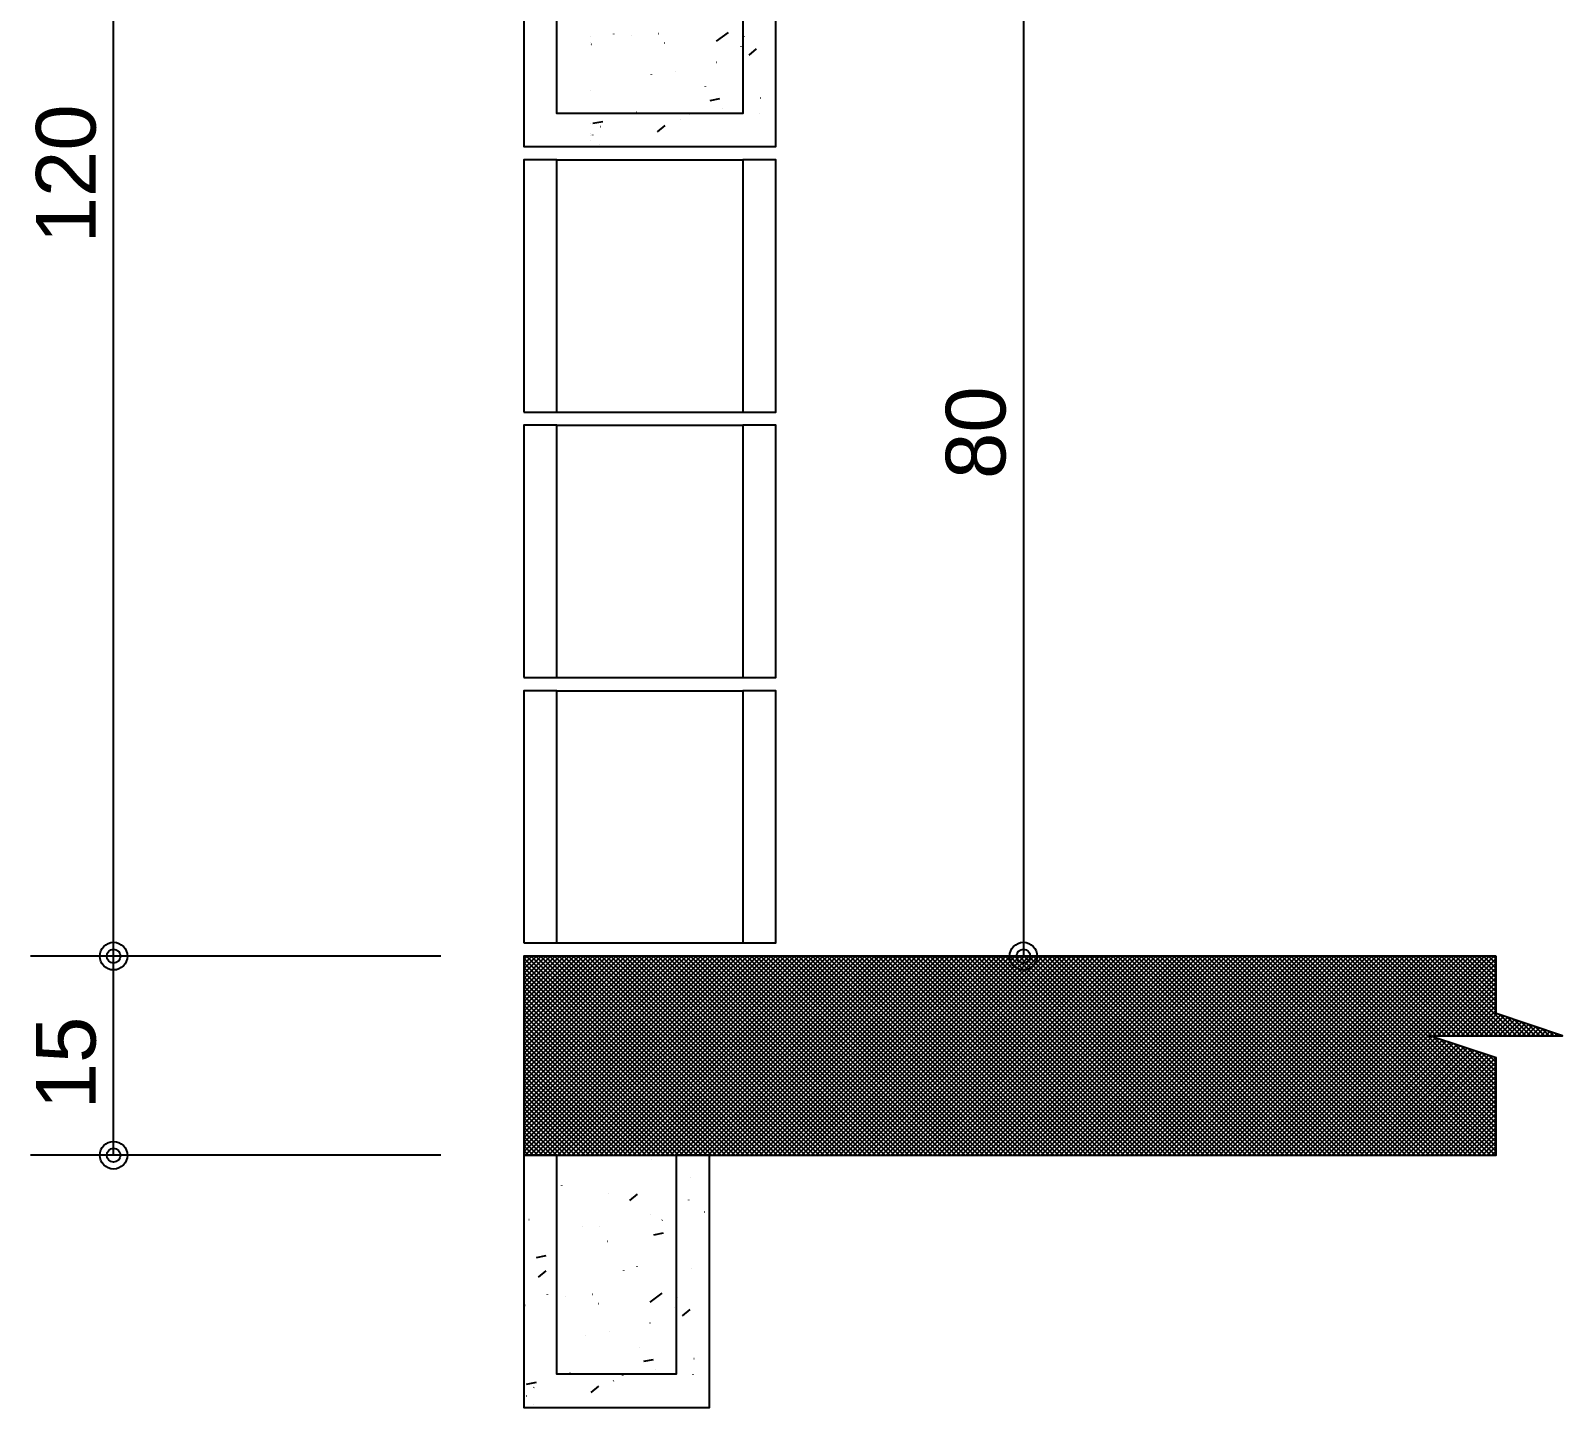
# Model space of a CAD drawing. Extents: x 0 to 119, y 0 to 84.
# Drawn here: x 43.993 to 48.609, y 5.083 to 9.232 of the extents above; entities that cross this region are included whole.
import ezdxf

# ---------------------------------------------------------------- set-up
doc = ezdxf.new("R2010")
doc.units = 0
doc.header["$MEASUREMENT"] = 0
for name, color, linetype in [('10', 252, 'CONTINUOUS'), ('29', 9, 'CONTINUOUS'), ('32', 250, 'CONTINUOUS'), ('6', 178, 'CONTINUOUS')]:
    doc.layers.add(name, color=color, linetype=linetype)
doc.styles.add('TQS_ARIAL', font='arial.ttf')

msp = doc.modelspace()

# ---------------------------------------------------------------- linework, layer by layer
at = {"layer": '10', "color": 252, "linetype": 'Continuous'}
for p, q in [((45.578972, 8.88285), (46.138972, 8.88285)), ((45.578972, 8.84285), (46.138972, 8.84285)), ((45.578972, 8.08285), (46.138972, 8.08285)), ((45.578972, 8.04285), (46.138972, 8.04285)), ((45.578972, 7.28285), (46.138972, 7.28285)), ((45.578972, 7.24285), (46.138972, 7.24285)), ((45.578972, 6.48285), (46.138972, 6.48285)), ((45.542421, 5.84285), (45.938972, 5.84285)), ((45.578972, 5.08285), (45.938972, 5.08285))]:
    msp.add_line(p, q, dxfattribs=at)
for points in [[(45.578972, 9.64285), (45.478972, 9.64285), (45.478972, 8.88285), (46.238972, 8.88285), (46.238972, 9.64285), (46.138972, 9.64285), (46.138972, 8.98285), (45.578972, 8.98285), (45.578972, 9.64285)], [(45.478972, 8.08285), (45.578972, 8.08285), (45.578972, 8.84285), (45.478972, 8.84285), (45.478972, 8.08285)], [(46.138972, 8.08285), (46.238972, 8.08285), (46.238972, 8.84285), (46.138972, 8.84285), (46.138972, 8.08285)], [(45.478972, 7.28285), (45.578972, 7.28285), (45.578972, 8.04285), (45.478972, 8.04285), (45.478972, 7.28285)], [(46.138972, 7.28285), (46.238972, 7.28285), (46.238972, 8.04285), (46.138972, 8.04285), (46.138972, 7.28285)], [(45.478972, 6.48285), (45.578972, 6.48285), (45.578972, 7.24285), (45.478972, 7.24285), (45.478972, 6.48285)], [(46.138972, 6.48285), (46.238972, 6.48285), (46.238972, 7.24285), (46.138972, 7.24285), (46.138972, 6.48285)], [(45.578972, 5.84285), (45.478972, 5.84285), (45.478972, 5.08285), (46.038972, 5.08285), (46.038972, 5.84285), (45.938972, 5.84285), (45.938972, 5.18285), (45.578972, 5.18285), (45.578972, 5.84285)]]:
    msp.add_lwpolyline(points, dxfattribs=at)
at = {"layer": '29', "color": 9, "linetype": 'Continuous'}
for p, q in [((45.678972, 9.21458), (45.678972, 9.21458)), ((45.678972, 9.21458), (45.678972, 9.21458)), ((45.678972, 9.195682), (45.678972, 9.195682)), ((45.678972, 9.195682), (45.678972, 9.195682)), ((45.678972, 9.190316), (45.678972, 9.190316)), ((45.678972, 9.190316), (45.678972, 9.190316)), ((45.678972, 9.190316), (45.678972, 9.190316)), ((45.682844, 9.191174), (45.683332, 9.191282)), ((45.75084, 9.222157), (45.750906, 9.222653)), ((45.804881, 9.218229), (45.805369, 9.218337)), ((45.885774, 9.223609), (45.886273, 9.223631)), ((45.903734, 9.195625), (45.904038, 9.196022)), ((46.059996, 9.20037), (46.096316, 9.226937)), ((46.1433, 9.214862), (46.143604, 9.215258)), ((46.134267, 9.184588), (46.134332, 9.185084)), ((46.158123, 9.158629), (46.181104, 9.177913)), ((45.864237, 9.100162), (45.864302, 9.100658)), ((45.937515, 9.110483), (45.938003, 9.110591)), ((46.059552, 9.137537), (46.06004, 9.137646)), ((45.678972, 9.053165), (45.678972, 9.053165)), ((45.678972, 9.053165), (45.678972, 9.053165)), ((45.678972, 9.053165), (45.678972, 9.053165)), ((46.027026, 9.063331), (46.027331, 9.063728)), ((46.041131, 9.021783), (46.07058, 9.027507)), ((46.192187, 9.029791), (46.192675, 9.029899)), ((45.678972, 8.980457), (45.678972, 8.980457)), ((45.687745, 8.953092), (45.717194, 8.958816)), ((45.81822, 8.986537), (45.81872, 8.986558)), ((45.95017, 8.96317), (45.950475, 8.963567)), ((45.977633, 8.978167), (45.977699, 8.978663)), ((46.076974, 8.997834), (46.077473, 8.997856)), ((46.189736, 8.982407), (46.190041, 8.982804)), ((45.678972, 8.951387), (45.678972, 8.951387)), ((45.678972, 8.921664), (45.678972, 8.921664)), ((45.678972, 8.916014), (45.678972, 8.916014)), ((45.678972, 8.916014), (45.678972, 8.916014)), ((45.686954, 8.917783), (45.687442, 8.917892)), ((45.709843, 8.942942), (45.710148, 8.943339)), ((45.882347, 8.927225), (45.905328, 8.946509)), ((45.678972, 8.90271), (45.678972, 8.90271)), ((45.70617, 8.88285), (45.70617, 8.88285)), ((45.707114, 8.890023), (45.707179, 8.890519)), ((45.829463, 8.88285), (45.829463, 8.88285)), ((45.835627, 8.88285), (45.835627, 8.88285)), ((45.835627, 8.88285), (45.835627, 8.88285)), ((45.888539, 8.88285), (45.888539, 8.88285)), ((45.888539, 8.88285), (45.888539, 8.88285)), ((45.965085, 8.88285), (45.965085, 8.88285)), ((45.965085, 8.88285), (45.965085, 8.88285)), ((46.094542, 8.88285), (46.094542, 8.88285)), ((46.094542, 8.88285), (46.094542, 8.88285)), ((46.094542, 8.88285), (46.094542, 8.88285)), ((46.113344, 8.88285), (46.113344, 8.88285)), ((46.14803, 8.88285), (46.14803, 8.88285)), ((46.14803, 8.88285), (46.14803, 8.88285)), ((46.14803, 8.88285), (46.14803, 8.88285)), ((46.224, 8.88285), (46.224, 8.88285)), ((46.224, 8.88285), (46.224, 8.88285)), ((46.224, 8.88285), (46.224, 8.88285)), ((45.478972, 5.852708), (46.069114, 6.44285)), ((45.478972, 5.866851), (46.054972, 6.44285)), ((45.478972, 5.880993), (46.04083, 6.44285)), ((45.478972, 5.895135), (46.026688, 6.44285)), ((45.478972, 5.909277), (46.012546, 6.44285)), ((45.478972, 5.923419), (45.998404, 6.44285)), ((45.478972, 5.937561), (45.984262, 6.44285)), ((45.478972, 5.951703), (45.97012, 6.44285)), ((45.478972, 5.965846), (45.955977, 6.44285)), ((45.478972, 5.979988), (45.941835, 6.44285)), ((45.478972, 5.99413), (45.927693, 6.44285)), ((45.478972, 6.008272), (45.913551, 6.44285)), ((45.478972, 6.022414), (45.899409, 6.44285)), ((45.478972, 6.036556), (45.885267, 6.44285)), ((45.478972, 6.050698), (45.871125, 6.44285)), ((45.478972, 6.06484), (45.856982, 6.44285)), ((45.478972, 6.078983), (45.84284, 6.44285)), ((45.478972, 6.093125), (45.828698, 6.44285)), ((45.478972, 6.107267), (45.814556, 6.44285)), ((45.478972, 6.121409), (45.800414, 6.44285)), ((45.478972, 6.135551), (45.786272, 6.44285)), ((45.478972, 6.149693), (45.77213, 6.44285)), ((45.478972, 6.163835), (45.757987, 6.44285)), ((45.478972, 6.177978), (45.743845, 6.44285)), ((45.478972, 6.19212), (45.729703, 6.44285)), ((45.478972, 6.206262), (45.715561, 6.44285)), ((45.478972, 6.220404), (45.701419, 6.44285)), ((45.478972, 6.234546), (45.687277, 6.44285)), ((45.478972, 6.248688), (45.673135, 6.44285)), ((45.478972, 6.26283), (45.658993, 6.44285)), ((45.478972, 6.276972), (45.64485, 6.44285)), ((45.478972, 6.291115), (45.630708, 6.44285)), ((45.478972, 6.305257), (45.616566, 6.44285)), ((45.478972, 6.319399), (45.602424, 6.44285)), ((45.478972, 6.333541), (45.588282, 6.44285)), ((45.478972, 6.347683), (45.57414, 6.44285)), ((45.478972, 6.361825), (45.559998, 6.44285)), ((45.478972, 6.375967), (45.545855, 6.44285)), ((45.478972, 6.39011), (45.531713, 6.44285)), ((45.478972, 6.404252), (45.517571, 6.44285)), ((45.478972, 6.418394), (45.503429, 6.44285)), ((45.478972, 6.432536), (45.489287, 6.44285)), ((45.478972, 6.436807), (46.072929, 5.84285)), ((45.478972, 6.422665), (46.058787, 5.84285)), ((45.483257, 5.84285), (46.083257, 6.44285)), ((45.487072, 6.44285), (46.087072, 5.84285)), ((45.497399, 5.84285), (46.097399, 6.44285)), ((45.501214, 6.44285), (46.101214, 5.84285)), ((45.511541, 5.84285), (46.111541, 6.44285)), ((45.515356, 6.44285), (46.115356, 5.84285)), ((45.525683, 5.84285), (46.125683, 6.44285)), ((45.529498, 6.44285), (46.129498, 5.84285)), ((45.539825, 5.84285), (46.139825, 6.44285)), ((45.54364, 6.44285), (46.14364, 5.84285)), ((45.553967, 5.84285), (46.153967, 6.44285)), ((45.557782, 6.44285), (46.157782, 5.84285)), ((45.568109, 5.84285), (46.168109, 6.44285)), ((45.571924, 6.44285), (46.171924, 5.84285)), ((45.582252, 5.84285), (46.182252, 6.44285)), ((45.586067, 6.44285), (46.186067, 5.84285)), ((45.596394, 5.84285), (46.196394, 6.44285)), ((45.600209, 6.44285), (46.200209, 5.84285)), ((45.610536, 5.84285), (46.210536, 6.44285)), ((45.614351, 6.44285), (46.214351, 5.84285)), ((45.624678, 5.84285), (46.224678, 6.44285)), ((45.628493, 6.44285), (46.228493, 5.84285)), ((45.63882, 5.84285), (46.23882, 6.44285)), ((45.642635, 6.44285), (46.242635, 5.84285)), ((45.652962, 5.84285), (46.252962, 6.44285)), ((45.656777, 6.44285), (46.256777, 5.84285)), ((45.667104, 5.84285), (46.267104, 6.44285)), ((45.670919, 6.44285), (46.270919, 5.84285)), ((45.681246, 5.84285), (46.281246, 6.44285)), ((45.685061, 6.44285), (46.285061, 5.84285)), ((45.695389, 5.84285), (46.295389, 6.44285)), ((45.699204, 6.44285), (46.299204, 5.84285)), ((45.709531, 5.84285), (46.309531, 6.44285)), ((45.713346, 6.44285), (46.313346, 5.84285)), ((45.723673, 5.84285), (46.323673, 6.44285)), ((45.727488, 6.44285), (46.327488, 5.84285)), ((45.737815, 5.84285), (46.337815, 6.44285)), ((45.74163, 6.44285), (46.34163, 5.84285)), ((45.751957, 5.84285), (46.351957, 6.44285)), ((45.755772, 6.44285), (46.355772, 5.84285)), ((45.766099, 5.84285), (46.366099, 6.44285)), ((45.769914, 6.44285), (46.369914, 5.84285)), ((45.780241, 5.84285), (46.380241, 6.44285)), ((45.784056, 6.44285), (46.384056, 5.84285)), ((45.794384, 5.84285), (46.394384, 6.44285)), ((45.798199, 6.44285), (46.398199, 5.84285)), ((45.808526, 5.84285), (46.408526, 6.44285)), ((45.812341, 6.44285), (46.412341, 5.84285)), ((45.822668, 5.84285), (46.422668, 6.44285)), ((45.826483, 6.44285), (46.426483, 5.84285)), ((45.83681, 5.84285), (46.43681, 6.44285)), ((45.840625, 6.44285), (46.440625, 5.84285)), ((45.850952, 5.84285), (46.450952, 6.44285)), ((45.854767, 6.44285), (46.454767, 5.84285)), ((45.865094, 5.84285), (46.465094, 6.44285)), ((45.868909, 6.44285), (46.468909, 5.84285)), ((45.879236, 5.84285), (46.479236, 6.44285)), ((45.883051, 6.44285), (46.483051, 5.84285)), ((45.893379, 5.84285), (46.493379, 6.44285)), ((45.897193, 6.44285), (46.497193, 5.84285)), ((45.907521, 5.84285), (46.507521, 6.44285)), ((45.911336, 6.44285), (46.511336, 5.84285)), ((45.921663, 5.84285), (46.521663, 6.44285)), ((45.925478, 6.44285), (46.525478, 5.84285)), ((45.935805, 5.84285), (46.535805, 6.44285)), ((45.93962, 6.44285), (46.53962, 5.84285)), ((45.949947, 5.84285), (46.549947, 6.44285)), ((45.953762, 6.44285), (46.553762, 5.84285)), ((45.964089, 5.84285), (46.564089, 6.44285)), ((45.967904, 6.44285), (46.567904, 5.84285)), ((45.978231, 5.84285), (46.578231, 6.44285)), ((45.982046, 6.44285), (46.582046, 5.84285)), ((45.992373, 5.84285), (46.592373, 6.44285)), ((45.996188, 6.44285), (46.596188, 5.84285)), ((46.006516, 5.84285), (46.606516, 6.44285)), ((46.010331, 6.44285), (46.610331, 5.84285)), ((46.020658, 5.84285), (46.620658, 6.44285)), ((46.024473, 6.44285), (46.624473, 5.84285)), ((46.0348, 5.84285), (46.6348, 6.44285)), ((46.038972, 6.44285), (46.638615, 5.84285)), ((46.048942, 5.84285), (46.648942, 6.44285)), ((46.052757, 6.44285), (46.652757, 5.84285)), ((46.063084, 5.84285), (46.663084, 6.44285)), ((46.066899, 6.44285), (46.666899, 5.84285)), ((46.077226, 5.84285), (46.677226, 6.44285)), ((46.081041, 6.44285), (46.681041, 5.84285)), ((46.091368, 5.84285), (46.691368, 6.44285)), ((46.095183, 6.44285), (46.695183, 5.84285)), ((46.105511, 5.84285), (46.705511, 6.44285)), ((46.109326, 6.44285), (46.709326, 5.84285)), ((46.119653, 5.84285), (46.719653, 6.44285)), ((46.123468, 6.44285), (46.723468, 5.84285)), ((46.133795, 5.84285), (46.733795, 6.44285)), ((46.13761, 6.44285), (46.73761, 5.84285)), ((46.147937, 5.84285), (46.747937, 6.44285)), ((46.151752, 6.44285), (46.751752, 5.84285)), ((46.162079, 5.84285), (46.762079, 6.44285)), ((46.165894, 6.44285), (46.765894, 5.84285)), ((46.176221, 5.84285), (46.776221, 6.44285)), ((46.180036, 6.44285), (46.780036, 5.84285)), ((46.190363, 5.84285), (46.790363, 6.44285)), ((46.194178, 6.44285), (46.794178, 5.84285)), ((46.204506, 5.84285), (46.804506, 6.44285)), ((46.20832, 6.44285), (46.80832, 5.84285)), ((46.218648, 5.84285), (46.818648, 6.44285)), ((46.222463, 6.44285), (46.822463, 5.84285)), ((46.23279, 5.84285), (46.83279, 6.44285)), ((46.236605, 6.44285), (46.836605, 5.84285)), ((46.246932, 5.84285), (46.846932, 6.44285)), ((46.250747, 6.44285), (46.850747, 5.84285)), ((46.261074, 5.84285), (46.861074, 6.44285)), ((46.264889, 6.44285), (46.864889, 5.84285)), ((46.275216, 5.84285), (46.875216, 6.44285)), ((46.279031, 6.44285), (46.879031, 5.84285)), ((46.289358, 5.84285), (46.889358, 6.44285)), ((46.293173, 6.44285), (46.893173, 5.84285)), ((46.3035, 5.84285), (46.9035, 6.44285)), ((46.307315, 6.44285), (46.907315, 5.84285)), ((46.317643, 5.84285), (46.917643, 6.44285)), ((46.321458, 6.44285), (46.921458, 5.84285)), ((46.331785, 5.84285), (46.931785, 6.44285)), ((46.3356, 6.44285), (46.9356, 5.84285)), ((46.345927, 5.84285), (46.945927, 6.44285)), ((46.349742, 6.44285), (46.949742, 5.84285)), ((46.360069, 5.84285), (46.960069, 6.44285)), ((46.363884, 6.44285), (46.963884, 5.84285)), ((46.374211, 5.84285), (46.974211, 6.44285)), ((46.378026, 6.44285), (46.978026, 5.84285)), ((46.388353, 5.84285), (46.988353, 6.44285)), ((46.392168, 6.44285), (46.992168, 5.84285)), ((46.402495, 5.84285), (47.002495, 6.44285)), ((46.40631, 6.44285), (47.00631, 5.84285)), ((46.416638, 5.84285), (47.016638, 6.44285)), ((46.420453, 6.44285), (47.020453, 5.84285)), ((46.43078, 5.84285), (47.03078, 6.44285)), ((46.434595, 6.44285), (47.034595, 5.84285)), ((46.444922, 5.84285), (47.044922, 6.44285)), ((46.448737, 6.44285), (47.048737, 5.84285)), ((46.459064, 5.84285), (47.059064, 6.44285)), ((46.462879, 6.44285), (47.062879, 5.84285)), ((46.473206, 5.84285), (47.073206, 6.44285)), ((46.477021, 6.44285), (47.077021, 5.84285)), ((46.487348, 5.84285), (47.087348, 6.44285)), ((46.491163, 6.44285), (47.091163, 5.84285)), ((46.50149, 5.84285), (47.10149, 6.44285)), ((46.505305, 6.44285), (47.105305, 5.84285)), ((46.515632, 5.84285), (47.115632, 6.44285)), ((46.519447, 6.44285), (47.119447, 5.84285)), ((46.529775, 5.84285), (47.129775, 6.44285)), ((46.53359, 6.44285), (47.13359, 5.84285)), ((46.543917, 5.84285), (47.143917, 6.44285)), ((46.547732, 6.44285), (47.147732, 5.84285)), ((46.558059, 5.84285), (47.158059, 6.44285)), ((46.561874, 6.44285), (47.161874, 5.84285)), ((46.572201, 5.84285), (47.172201, 6.44285)), ((46.576016, 6.44285), (47.176016, 5.84285)), ((46.586343, 5.84285), (47.186343, 6.44285)), ((46.590158, 6.44285), (47.190158, 5.84285)), ((46.600485, 5.84285), (47.200485, 6.44285)), ((46.6043, 6.44285), (47.2043, 5.84285)), ((46.614627, 5.84285), (47.214627, 6.44285)), ((46.618442, 6.44285), (47.218442, 5.84285)), ((46.62877, 5.84285), (47.22877, 6.44285)), ((46.632585, 6.44285), (47.232585, 5.84285)), ((46.642912, 5.84285), (47.242912, 6.44285)), ((46.646727, 6.44285), (47.246727, 5.84285)), ((46.657054, 5.84285), (47.257054, 6.44285)), ((46.660869, 6.44285), (47.260869, 5.84285)), ((46.671196, 5.84285), (47.271196, 6.44285)), ((46.675011, 6.44285), (47.275011, 5.84285)), ((46.685338, 5.84285), (47.285338, 6.44285)), ((46.689153, 6.44285), (47.289153, 5.84285)), ((46.69948, 5.84285), (47.29948, 6.44285)), ((46.703295, 6.44285), (47.303295, 5.84285)), ((46.713622, 5.84285), (47.313622, 6.44285)), ((46.717437, 6.44285), (47.317437, 5.84285)), ((46.727765, 5.84285), (47.327765, 6.44285)), ((46.73158, 6.44285), (47.33158, 5.84285)), ((46.741907, 5.84285), (47.341907, 6.44285)), ((46.745722, 6.44285), (47.345722, 5.84285)), ((46.756049, 5.84285), (47.356049, 6.44285)), ((46.759864, 6.44285), (47.359864, 5.84285)), ((46.770191, 5.84285), (47.370191, 6.44285)), ((46.774006, 6.44285), (47.374006, 5.84285)), ((46.784333, 5.84285), (47.384333, 6.44285)), ((46.788148, 6.44285), (47.388148, 5.84285)), ((46.798475, 5.84285), (47.398475, 6.44285)), ((46.80229, 6.44285), (47.40229, 5.84285)), ((46.812617, 5.84285), (47.412617, 6.44285)), ((46.816432, 6.44285), (47.416432, 5.84285)), ((46.826759, 5.84285), (47.426759, 6.44285)), ((46.830574, 6.44285), (47.430574, 5.84285)), ((46.840902, 5.84285), (47.440902, 6.44285)), ((46.844717, 6.44285), (47.444717, 5.84285)), ((46.855044, 5.84285), (47.455044, 6.44285)), ((46.858859, 6.44285), (47.458859, 5.84285)), ((46.869186, 5.84285), (47.469186, 6.44285)), ((46.873001, 6.44285), (47.473001, 5.84285)), ((46.883328, 5.84285), (47.483328, 6.44285)), ((46.887143, 6.44285), (47.487143, 5.84285)), ((46.89747, 5.84285), (47.49747, 6.44285)), ((46.901285, 6.44285), (47.501285, 5.84285)), ((46.911612, 5.84285), (47.511612, 6.44285)), ((46.915427, 6.44285), (47.515427, 5.84285)), ((46.925754, 5.84285), (47.525754, 6.44285)), ((46.929569, 6.44285), (47.529569, 5.84285)), ((46.939897, 5.84285), (47.539897, 6.44285)), ((46.943712, 6.44285), (47.543712, 5.84285)), ((46.954039, 5.84285), (47.554039, 6.44285)), ((46.957854, 6.44285), (47.557854, 5.84285)), ((46.968181, 5.84285), (47.568181, 6.44285)), ((46.971996, 6.44285), (47.571996, 5.84285)), ((46.982323, 5.84285), (47.582323, 6.44285)), ((46.986138, 6.44285), (47.586138, 5.84285)), ((46.996465, 5.84285), (47.596465, 6.44285)), ((47.00028, 6.44285), (47.60028, 5.84285)), ((47.010607, 5.84285), (47.610607, 6.44285)), ((47.014422, 6.44285), (47.614422, 5.84285)), ((47.024749, 5.84285), (47.624749, 6.44285)), ((47.028564, 6.44285), (47.628564, 5.84285)), ((47.038892, 5.84285), (47.638892, 6.44285)), ((47.042706, 6.44285), (47.642706, 5.84285)), ((47.053034, 5.84285), (47.653034, 6.44285)), ((47.056849, 6.44285), (47.656849, 5.84285)), ((47.067176, 5.84285), (47.667176, 6.44285)), ((47.070991, 6.44285), (47.670991, 5.84285)), ((47.081318, 5.84285), (47.681318, 6.44285)), ((47.085133, 6.44285), (47.685133, 5.84285)), ((47.09546, 5.84285), (47.69546, 6.44285)), ((47.099275, 6.44285), (47.699275, 5.84285)), ((47.109602, 5.84285), (47.709602, 6.44285)), ((47.113417, 6.44285), (47.713417, 5.84285)), ((47.123744, 5.84285), (47.723744, 6.44285)), ((47.127559, 6.44285), (47.727559, 5.84285)), ((47.137886, 5.84285), (47.737886, 6.44285)), ((47.141701, 6.44285), (47.741701, 5.84285)), ((47.152029, 5.84285), (47.752029, 6.44285)), ((47.155844, 6.44285), (47.755844, 5.84285)), ((47.166171, 5.84285), (47.766171, 6.44285)), ((47.169986, 6.44285), (47.769986, 5.84285)), ((47.180313, 5.84285), (47.780313, 6.44285)), ((47.184128, 6.44285), (47.784128, 5.84285)), ((47.194455, 5.84285), (47.794455, 6.44285)), ((47.19827, 6.44285), (47.79827, 5.84285)), ((47.208597, 5.84285), (47.808597, 6.44285)), ((47.212412, 6.44285), (47.812412, 5.84285)), ((47.222739, 5.84285), (47.822739, 6.44285)), ((47.226554, 6.44285), (47.826554, 5.84285)), ((47.236881, 5.84285), (47.836881, 6.44285)), ((47.240696, 6.44285), (47.840696, 5.84285)), ((47.251024, 5.84285), (47.851024, 6.44285)), ((47.254839, 6.44285), (47.854839, 5.84285)), ((47.265166, 5.84285), (47.865166, 6.44285)), ((47.268981, 6.44285), (47.868981, 5.84285)), ((47.279308, 5.84285), (47.879308, 6.44285)), ((47.283123, 6.44285), (47.883123, 5.84285)), ((47.29345, 5.84285), (47.89345, 6.44285)), ((47.297265, 6.44285), (47.897265, 5.84285)), ((47.307592, 5.84285), (47.907592, 6.44285)), ((47.311407, 6.44285), (47.911407, 5.84285)), ((47.321734, 5.84285), (47.921734, 6.44285)), ((47.325549, 6.44285), (47.925549, 5.84285)), ((47.335876, 5.84285), (47.935876, 6.44285)), ((47.339691, 6.44285), (47.939691, 5.84285)), ((47.350019, 5.84285), (47.950019, 6.44285)), ((47.353833, 6.44285), (47.953833, 5.84285)), ((47.364161, 5.84285), (47.964161, 6.44285)), ((47.367976, 6.44285), (47.967976, 5.84285)), ((47.378303, 5.84285), (47.978303, 6.44285)), ((47.382118, 6.44285), (47.982118, 5.84285)), ((47.392445, 5.84285), (47.992445, 6.44285)), ((47.39626, 6.44285), (47.99626, 5.84285)), ((47.406587, 5.84285), (48.006587, 6.44285)), ((47.410402, 6.44285), (48.010402, 5.84285)), ((47.420729, 5.84285), (48.020729, 6.44285)), ((47.424544, 6.44285), (48.024544, 5.84285)), ((47.434871, 5.84285), (48.034871, 6.44285)), ((47.438686, 6.44285), (48.038686, 5.84285)), ((47.449013, 5.84285), (48.049013, 6.44285)), ((47.452828, 6.44285), (48.052828, 5.84285)), ((47.463156, 5.84285), (48.063156, 6.44285)), ((47.466971, 6.44285), (48.066971, 5.84285)), ((47.477298, 5.84285), (48.077298, 6.44285)), ((47.481113, 6.44285), (48.081113, 5.84285)), ((47.49144, 5.84285), (48.09144, 6.44285)), ((47.495255, 6.44285), (48.095255, 5.84285)), ((47.505582, 5.84285), (48.105582, 6.44285)), ((47.509397, 6.44285), (48.109397, 5.84285)), ((47.519724, 5.84285), (48.119724, 6.44285)), ((47.523539, 6.44285), (48.123539, 5.84285)), ((47.533866, 5.84285), (48.133866, 6.44285)), ((47.537681, 6.44285), (48.137681, 5.84285)), ((47.548008, 5.84285), (48.148008, 6.44285)), ((47.551823, 6.44285), (48.151823, 5.84285)), ((47.562151, 5.84285), (48.162151, 6.44285)), ((47.565966, 6.44285), (48.165966, 5.84285)), ((47.576293, 5.84285), (48.176293, 6.44285)), ((47.580108, 6.44285), (48.180108, 5.84285)), ((47.590435, 5.84285), (48.190435, 6.44285)), ((47.59425, 6.44285), (48.19425, 5.84285)), ((47.604577, 5.84285), (48.204577, 6.44285)), ((47.608392, 6.44285), (48.208392, 5.84285)), ((47.618719, 5.84285), (48.218719, 6.44285)), ((47.622534, 6.44285), (48.222534, 5.84285)), ((47.632861, 5.84285), (48.232861, 6.44285)), ((47.636676, 6.44285), (48.236676, 5.84285)), ((47.647003, 5.84285), (48.247003, 6.44285)), ((47.650818, 6.44285), (48.250818, 5.84285)), ((47.661145, 5.84285), (48.261145, 6.44285)), ((47.66496, 6.44285), (48.26496, 5.84285)), ((47.675288, 5.84285), (48.275288, 6.44285)), ((47.679103, 6.44285), (48.279103, 5.84285)), ((47.68943, 5.84285), (48.28943, 6.44285)), ((47.693245, 6.44285), (48.293245, 5.84285)), ((47.703572, 5.84285), (48.303572, 6.44285)), ((47.707387, 6.44285), (48.307387, 5.84285)), ((47.717714, 5.84285), (48.317714, 6.44285)), ((47.721529, 6.44285), (48.321529, 5.84285)), ((47.731856, 5.84285), (48.331856, 6.44285)), ((47.735671, 6.44285), (48.335671, 5.84285)), ((47.745998, 5.84285), (48.345998, 6.44285)), ((47.749813, 6.44285), (48.349813, 5.84285)), ((47.76014, 5.84285), (48.36014, 6.44285)), ((47.763955, 6.44285), (48.363955, 5.84285)), ((47.774283, 5.84285), (48.374283, 6.44285)), ((47.778098, 6.44285), (48.378098, 5.84285)), ((47.788425, 5.84285), (48.388425, 6.44285)), ((47.79224, 6.44285), (48.39224, 5.84285)), ((47.802567, 5.84285), (48.402567, 6.44285)), ((47.806382, 6.44285), (48.406382, 5.84285)), ((47.816709, 5.84285), (48.409308, 6.435449)), ((47.820524, 6.44285), (48.409308, 5.854066)), ((47.830851, 5.84285), (48.409308, 6.421307)), ((47.834666, 6.44285), (48.409308, 5.868209)), ((47.848808, 6.44285), (48.409308, 5.882351)), ((47.86295, 6.44285), (48.409308, 5.896493)), ((47.877092, 6.44285), (48.409308, 5.910635)), ((47.891235, 6.44285), (48.409308, 5.924777)), ((47.905377, 6.44285), (48.409308, 5.938919)), ((47.919519, 6.44285), (48.409308, 5.953061)), ((47.933661, 6.44285), (48.409308, 5.967204)), ((47.947803, 6.44285), (48.409308, 5.981346)), ((47.961945, 6.44285), (48.409308, 5.995488)), ((47.976087, 6.44285), (48.216087, 6.20285)), ((47.99023, 6.44285), (48.23023, 6.20285)), ((48.004372, 6.44285), (48.244372, 6.20285)), ((48.018514, 6.44285), (48.258514, 6.20285)), ((48.032656, 6.44285), (48.272656, 6.20285)), ((48.046798, 6.44285), (48.286798, 6.20285)), ((48.06094, 6.44285), (48.30094, 6.20285)), ((48.075082, 6.44285), (48.315082, 6.20285)), ((48.089225, 6.44285), (48.329225, 6.20285)), ((48.103367, 6.44285), (48.343367, 6.20285)), ((48.117509, 6.44285), (48.357509, 6.20285)), ((48.131651, 6.44285), (48.371651, 6.20285)), ((48.145793, 6.44285), (48.385793, 6.20285)), ((48.159935, 6.44285), (48.399935, 6.20285)), ((48.174077, 6.44285), (48.414077, 6.20285)), ((48.188219, 6.44285), (48.428219, 6.20285)), ((48.202362, 6.44285), (48.442362, 6.20285)), ((48.216504, 6.44285), (48.456504, 6.20285)), ((48.230646, 6.44285), (48.470646, 6.20285)), ((48.244788, 6.44285), (48.409308, 6.278331)), ((48.25893, 6.44285), (48.409308, 6.292473)), ((48.273072, 6.44285), (48.409308, 6.306615)), ((48.287214, 6.44285), (48.409308, 6.320757)), ((48.301357, 6.44285), (48.409308, 6.334899)), ((48.315499, 6.44285), (48.409308, 6.349041)), ((48.329641, 6.44285), (48.409308, 6.363183)), ((48.343783, 6.44285), (48.409308, 6.377325)), ((48.357925, 6.44285), (48.409308, 6.391468)), ((48.372067, 6.44285), (48.409308, 6.40561)), ((48.386209, 6.44285), (48.409308, 6.419752)), ((48.400352, 6.44285), (48.409308, 6.433894)), ((45.478972, 6.408523), (46.044645, 5.84285)), ((45.478972, 6.394381), (46.030503, 5.84285)), ((45.478972, 6.380239), (46.016361, 5.84285)), ((47.844993, 5.84285), (48.409308, 6.407165)), ((48.219135, 6.20285), (48.409308, 6.393023)), ((48.233278, 6.20285), (48.409308, 6.378881)), ((45.478972, 6.366097), (46.002219, 5.84285)), ((45.478972, 6.351955), (45.988077, 5.84285)), ((45.478972, 6.337812), (45.973934, 5.84285)), ((48.24742, 6.20285), (48.409308, 6.364739)), ((48.261562, 6.20285), (48.409308, 6.350597)), ((48.275704, 6.20285), (48.409308, 6.336454)), ((45.478972, 6.32367), (45.959792, 5.84285)), ((45.478972, 6.309528), (45.94565, 5.84285)), ((45.478972, 6.295386), (45.931508, 5.84285)), ((45.478972, 6.281244), (45.917366, 5.84285)), ((48.289846, 6.20285), (48.409308, 6.322312)), ((48.303988, 6.20285), (48.409308, 6.30817)), ((48.31813, 6.20285), (48.409308, 6.294028)), ((48.332272, 6.20285), (48.409308, 6.279886)), ((45.478972, 6.267102), (45.903224, 5.84285)), ((45.478972, 6.25296), (45.889082, 5.84285)), ((45.478972, 6.238818), (45.87494, 5.84285)), ((48.346415, 6.20285), (48.412138, 6.268574)), ((48.360557, 6.20285), (48.422744, 6.265038)), ((48.374699, 6.20285), (48.433351, 6.261503)), ((48.388841, 6.20285), (48.443958, 6.257967)), ((48.402983, 6.20285), (48.454564, 6.254431)), ((48.417125, 6.20285), (48.465171, 6.250896)), ((48.422528, 6.26511), (48.484788, 6.20285)), ((48.431267, 6.20285), (48.475777, 6.24736)), ((48.443742, 6.258039), (48.49893, 6.20285)), ((48.44541, 6.20285), (48.486384, 6.243825)), ((48.459552, 6.20285), (48.496991, 6.240289)), ((48.464955, 6.250968), (48.513072, 6.20285)), ((48.473694, 6.20285), (48.507597, 6.236754)), ((48.486168, 6.243897), (48.527214, 6.20285)), ((48.487836, 6.20285), (48.518204, 6.233218)), ((48.507381, 6.236826), (48.541357, 6.20285)), ((45.478972, 6.224675), (45.860797, 5.84285)), ((45.478972, 6.210533), (45.846655, 5.84285)), ((45.478972, 6.196391), (45.832513, 5.84285)), ((47.859135, 5.84285), (48.216679, 6.200394)), ((47.873278, 5.84285), (48.227285, 6.196858)), ((47.88742, 5.84285), (48.237892, 6.193323)), ((47.901562, 5.84285), (48.248498, 6.189787)), ((47.915704, 5.84285), (48.259105, 6.186251)), ((48.219477, 6.199461), (48.409308, 6.00963)), ((48.24069, 6.19239), (48.409308, 6.023772)), ((48.501978, 6.20285), (48.52881, 6.229683)), ((48.51612, 6.20285), (48.539417, 6.226147)), ((48.528594, 6.229755), (48.555499, 6.20285)), ((48.530262, 6.20285), (48.550024, 6.222612)), ((48.544405, 6.20285), (48.56063, 6.219076)), ((48.549807, 6.222684), (48.569641, 6.20285)), ((48.558547, 6.20285), (48.571237, 6.215541)), ((48.571021, 6.215613), (48.583783, 6.20285)), ((48.572689, 6.20285), (48.581844, 6.212005)), ((48.586831, 6.20285), (48.59245, 6.20847)), ((48.592234, 6.208542), (48.597925, 6.20285)), ((48.600973, 6.20285), (48.603057, 6.204934)), ((45.478972, 6.182249), (45.818371, 5.84285)), ((45.478972, 6.168107), (45.804229, 5.84285)), ((45.478972, 6.153965), (45.790087, 5.84285)), ((45.478972, 6.139823), (45.775945, 5.84285)), ((47.929846, 5.84285), (48.269712, 6.182716)), ((47.943988, 5.84285), (48.280318, 6.17918)), ((47.95813, 5.84285), (48.290925, 6.175645)), ((47.972272, 5.84285), (48.301531, 6.172109)), ((47.986415, 5.84285), (48.312138, 6.168574)), ((48.000557, 5.84285), (48.322744, 6.165038)), ((48.014699, 5.84285), (48.333351, 6.161503)), ((48.028841, 5.84285), (48.343958, 6.157967)), ((48.042983, 5.84285), (48.354564, 6.154432)), ((48.057125, 5.84285), (48.365171, 6.150896)), ((48.071267, 5.84285), (48.375777, 6.147361)), ((48.08541, 5.84285), (48.386384, 6.143825)), ((48.099552, 5.84285), (48.396991, 6.140289)), ((48.261904, 6.185319), (48.409308, 6.037914)), ((48.283117, 6.178247), (48.409308, 6.052056)), ((48.30433, 6.171176), (48.409308, 6.066198)), ((48.325543, 6.164105), (48.409308, 6.080341)), ((48.346757, 6.157034), (48.409308, 6.094483)), ((48.36797, 6.149963), (48.409308, 6.108625)), ((48.389183, 6.142892), (48.409308, 6.122767)), ((45.478972, 6.12568), (45.761802, 5.84285)), ((45.478972, 6.111538), (45.74766, 5.84285)), ((45.478972, 6.097396), (45.733518, 5.84285)), ((48.113694, 5.84285), (48.407597, 6.136754)), ((48.127836, 5.84285), (48.409308, 6.124322)), ((48.141978, 5.84285), (48.409308, 6.11018)), ((48.15612, 5.84285), (48.409308, 6.096038)), ((45.478972, 6.083254), (45.719376, 5.84285)), ((45.478972, 6.069112), (45.705234, 5.84285)), ((45.478972, 6.05497), (45.691092, 5.84285)), ((48.170262, 5.84285), (48.409308, 6.081896)), ((48.184405, 5.84285), (48.409308, 6.067754)), ((48.198547, 5.84285), (48.409308, 6.053612)), ((45.478972, 6.040828), (45.67695, 5.84285)), ((45.478972, 6.026686), (45.662807, 5.84285)), ((45.478972, 6.012543), (45.648665, 5.84285)), ((48.212689, 5.84285), (48.409308, 6.03947)), ((48.226831, 5.84285), (48.409308, 6.025327)), ((48.240973, 5.84285), (48.409308, 6.011185)), ((45.478972, 5.998401), (45.634523, 5.84285)), ((45.478972, 5.984259), (45.620381, 5.84285)), ((45.478972, 5.970117), (45.606239, 5.84285)), ((45.478972, 5.955975), (45.592097, 5.84285)), ((48.255115, 5.84285), (48.409308, 5.997043)), ((48.269257, 5.84285), (48.409308, 5.982901)), ((48.283399, 5.84285), (48.409308, 5.968759)), ((45.478972, 5.941833), (45.577955, 5.84285)), ((45.478972, 5.927691), (45.563813, 5.84285)), ((45.478972, 5.913548), (45.54967, 5.84285)), ((48.297542, 5.84285), (48.409308, 5.954617)), ((48.311684, 5.84285), (48.409308, 5.940475)), ((48.325826, 5.84285), (48.409308, 5.926333)), ((48.339968, 5.84285), (48.409308, 5.91219)), ((45.478972, 5.899406), (45.535528, 5.84285)), ((45.478972, 5.885264), (45.521386, 5.84285)), ((45.478972, 5.871122), (45.507244, 5.84285)), ((48.35411, 5.84285), (48.409308, 5.898048)), ((48.368252, 5.84285), (48.409308, 5.883906)), ((48.382394, 5.84285), (48.409308, 5.869764)), ((45.478972, 5.85698), (45.493102, 5.84285)), ((45.863422, 5.829794), (45.863487, 5.83029)), ((48.396537, 5.84285), (48.409308, 5.855622)), ((45.478972, 5.806724), (45.478972, 5.806724)), ((45.478972, 5.801769), (45.478972, 5.801769)), ((45.478972, 5.801769), (45.478972, 5.801769)), ((45.478972, 5.801769), (45.478972, 5.801769)), ((45.981526, 5.776032), (45.982014, 5.77614)), ((45.594077, 5.750573), (45.594142, 5.751069)), ((45.734154, 5.728241), (45.734458, 5.728637)), ((45.799232, 5.706501), (45.822213, 5.725785)), ((45.478972, 5.688654), (45.478972, 5.688654)), ((45.478972, 5.688654), (45.478972, 5.688654)), ((45.976818, 5.7078), (45.976884, 5.708295)), ((45.478972, 5.664618), (45.478972, 5.664618)), ((45.478972, 5.664618), (45.478972, 5.664618)), ((45.478972, 5.664618), (45.478972, 5.664618)), ((45.478972, 5.648702), (45.478972, 5.648702)), ((45.478972, 5.648702), (45.478972, 5.648702)), ((45.494574, 5.649384), (45.495073, 5.649405)), ((45.861724, 5.665414), (45.862223, 5.665436)), ((45.896863, 5.647316), (45.897168, 5.647713)), ((46.024069, 5.672502), (46.024569, 5.672524)), ((45.657297, 5.62808), (45.657602, 5.628476)), ((45.707474, 5.628578), (45.707539, 5.629074)), ((45.870814, 5.603071), (45.900263, 5.608795)), ((45.517428, 5.534379), (45.546877, 5.540104)), ((45.730964, 5.583332), (45.731453, 5.583441)), ((45.478972, 5.527467), (45.478972, 5.527467)), ((45.478972, 5.527467), (45.478972, 5.527467)), ((45.478972, 5.526904), (45.478972, 5.526904)), ((45.523456, 5.475098), (45.546437, 5.494381)), ((45.78059, 5.495786), (45.780894, 5.496183)), ((45.82087, 5.506583), (45.820936, 5.507079)), ((45.985636, 5.502641), (45.986124, 5.502749)), ((45.478972, 5.437771), (45.478972, 5.437771)), ((45.478972, 5.41458), (45.478972, 5.41458)), ((45.478972, 5.41458), (45.478972, 5.41458)), ((45.55084, 5.422157), (45.550906, 5.422653)), ((45.604881, 5.418229), (45.605369, 5.418337)), ((45.685774, 5.423609), (45.686273, 5.423631)), ((45.859996, 5.40037), (45.896316, 5.426937)), ((45.9433, 5.414862), (45.943604, 5.415258)), ((45.478972, 5.395682), (45.478972, 5.395682)), ((45.478972, 5.395682), (45.478972, 5.395682)), ((45.478972, 5.390316), (45.478972, 5.390316)), ((45.478972, 5.390316), (45.478972, 5.390316)), ((45.478972, 5.390316), (45.478972, 5.390316)), ((45.482844, 5.391174), (45.483332, 5.391282)), ((45.703734, 5.395625), (45.704038, 5.396022)), ((45.934267, 5.384588), (45.934332, 5.385084)), ((45.958123, 5.358629), (45.981104, 5.377913)), ((45.737515, 5.310483), (45.738003, 5.310591)), ((45.859552, 5.337537), (45.86004, 5.337646)), ((45.664237, 5.300162), (45.664302, 5.300658)), ((45.827026, 5.263331), (45.827331, 5.263728)), ((45.478972, 5.253165), (45.478972, 5.253165)), ((45.478972, 5.253165), (45.478972, 5.253165)), ((45.478972, 5.253165), (45.478972, 5.253165)), ((45.841131, 5.221783), (45.87058, 5.227507)), ((45.992187, 5.229791), (45.992675, 5.229899)), ((45.478972, 5.180457), (45.478972, 5.180457)), ((45.61822, 5.186537), (45.61872, 5.186558)), ((45.777633, 5.178167), (45.777699, 5.178663)), ((45.876974, 5.197834), (45.877473, 5.197856)), ((45.989736, 5.182407), (45.990041, 5.182804)), ((45.478972, 5.151387), (45.478972, 5.151387)), ((45.487745, 5.153092), (45.517194, 5.158816)), ((45.509843, 5.142942), (45.510148, 5.143339)), ((45.682347, 5.127225), (45.705328, 5.146509)), ((45.75017, 5.16317), (45.750475, 5.163567)), ((45.478972, 5.121664), (45.478972, 5.121664)), ((45.478972, 5.116014), (45.478972, 5.116014)), ((45.478972, 5.116014), (45.478972, 5.116014)), ((45.478972, 5.10271), (45.478972, 5.10271)), ((45.486954, 5.117783), (45.487442, 5.117892)), ((45.50617, 5.08285), (45.50617, 5.08285)), ((45.507114, 5.090023), (45.507179, 5.090519)), ((45.629463, 5.08285), (45.629463, 5.08285)), ((45.635627, 5.08285), (45.635627, 5.08285)), ((45.635627, 5.08285), (45.635627, 5.08285)), ((45.688539, 5.08285), (45.688539, 5.08285)), ((45.688539, 5.08285), (45.688539, 5.08285)), ((45.765085, 5.08285), (45.765085, 5.08285)), ((45.765085, 5.08285), (45.765085, 5.08285)), ((45.894542, 5.08285), (45.894542, 5.08285)), ((45.894542, 5.08285), (45.894542, 5.08285)), ((45.894542, 5.08285), (45.894542, 5.08285)), ((45.913344, 5.08285), (45.913344, 5.08285)), ((45.94803, 5.08285), (45.94803, 5.08285)), ((45.94803, 5.08285), (45.94803, 5.08285)), ((45.94803, 5.08285), (45.94803, 5.08285)), ((46.024, 5.08285), (46.024, 5.08285)), ((46.024, 5.08285), (46.024, 5.08285)), ((46.024, 5.08285), (46.024, 5.08285))]:
    msp.add_line(p, q, dxfattribs=at)
msp.add_lwpolyline([(48.409308, 6.44285), (46.038972, 6.44285), (45.478972, 6.44285), (45.478972, 5.84285), (48.409308, 5.84285), (48.409308, 6.136184), (48.209308, 6.20285), (48.609308, 6.20285), (48.409308, 6.269517), (48.409308, 6.44285)], dxfattribs=at)
at = {"layer": '32', "color": 250, "linetype": 'Continuous'}
for p, q in [((44.243107, 6.44285), (44.243107, 11.24285)), ((46.985076, 9.64285), (46.985076, 6.44285)), ((45.228972, 6.44285), (43.993107, 6.44285)), ((45.228972, 6.44285), (43.993107, 6.44285)), ((44.243107, 5.84285), (44.243107, 6.44285)), ((45.478972, 6.44285), (45.478972, 6.44285)), ((45.478972, 6.44285), (45.478972, 6.44285)), ((46.288972, 6.44285), (46.288972, 6.44285)), ((46.538972, 6.44285), (47.235076, 6.44285)), ((45.228972, 5.84285), (43.993107, 5.84285)), ((45.478972, 5.84285), (45.478972, 5.84285))]:
    msp.add_line(p, q, dxfattribs=at)
for centre, radius in [((44.243107, 6.44285), 0.041625), ((44.243107, 6.44285), 0.041625), ((44.243107, 6.44285), 0.02075), ((44.243107, 6.44285), 0.02075), ((46.985076, 6.44285), 0.041625), ((46.985076, 6.44285), 0.02075), ((44.243107, 5.84285), 0.041625), ((44.243107, 5.84285), 0.02075)]:
    msp.add_circle(centre, radius, dxfattribs=at)
at = {"layer": '6', "color": 178, "linetype": 'Continuous'}
for p, q in [((45.478972, 6.44285), (45.478972, 6.44285)), ((46.002421, 5.84285), (46.002421, 5.84285)), ((46.002421, 5.84285), (46.002421, 5.84285)), ((46.158972, 5.84285), (46.158972, 5.84285))]:
    msp.add_line(p, q, dxfattribs=at)
msp.add_lwpolyline([(48.409308, 6.44285), (46.038972, 6.44285), (45.478972, 6.44285), (45.478972, 5.84285), (48.409308, 5.84285), (48.409308, 6.136184), (48.209308, 6.20285), (48.609308, 6.20285), (48.409308, 6.269517), (48.409308, 6.44285)], dxfattribs=at)

# ---------------------------------------------------------------- texts
at = {"layer": '32', "color": 250, "linetype": 'Continuous', "style": 'TQS_ARIAL'}
for s, p in [('120', (44.189107, 8.59085)), ('80', (46.931076, 7.88085)), ('15', (44.189107, 5.98085))]:
    msp.add_text(s, height=0.18, rotation=90, dxfattribs=at).set_placement(p)

doc.saveas('drawing.dxf')
